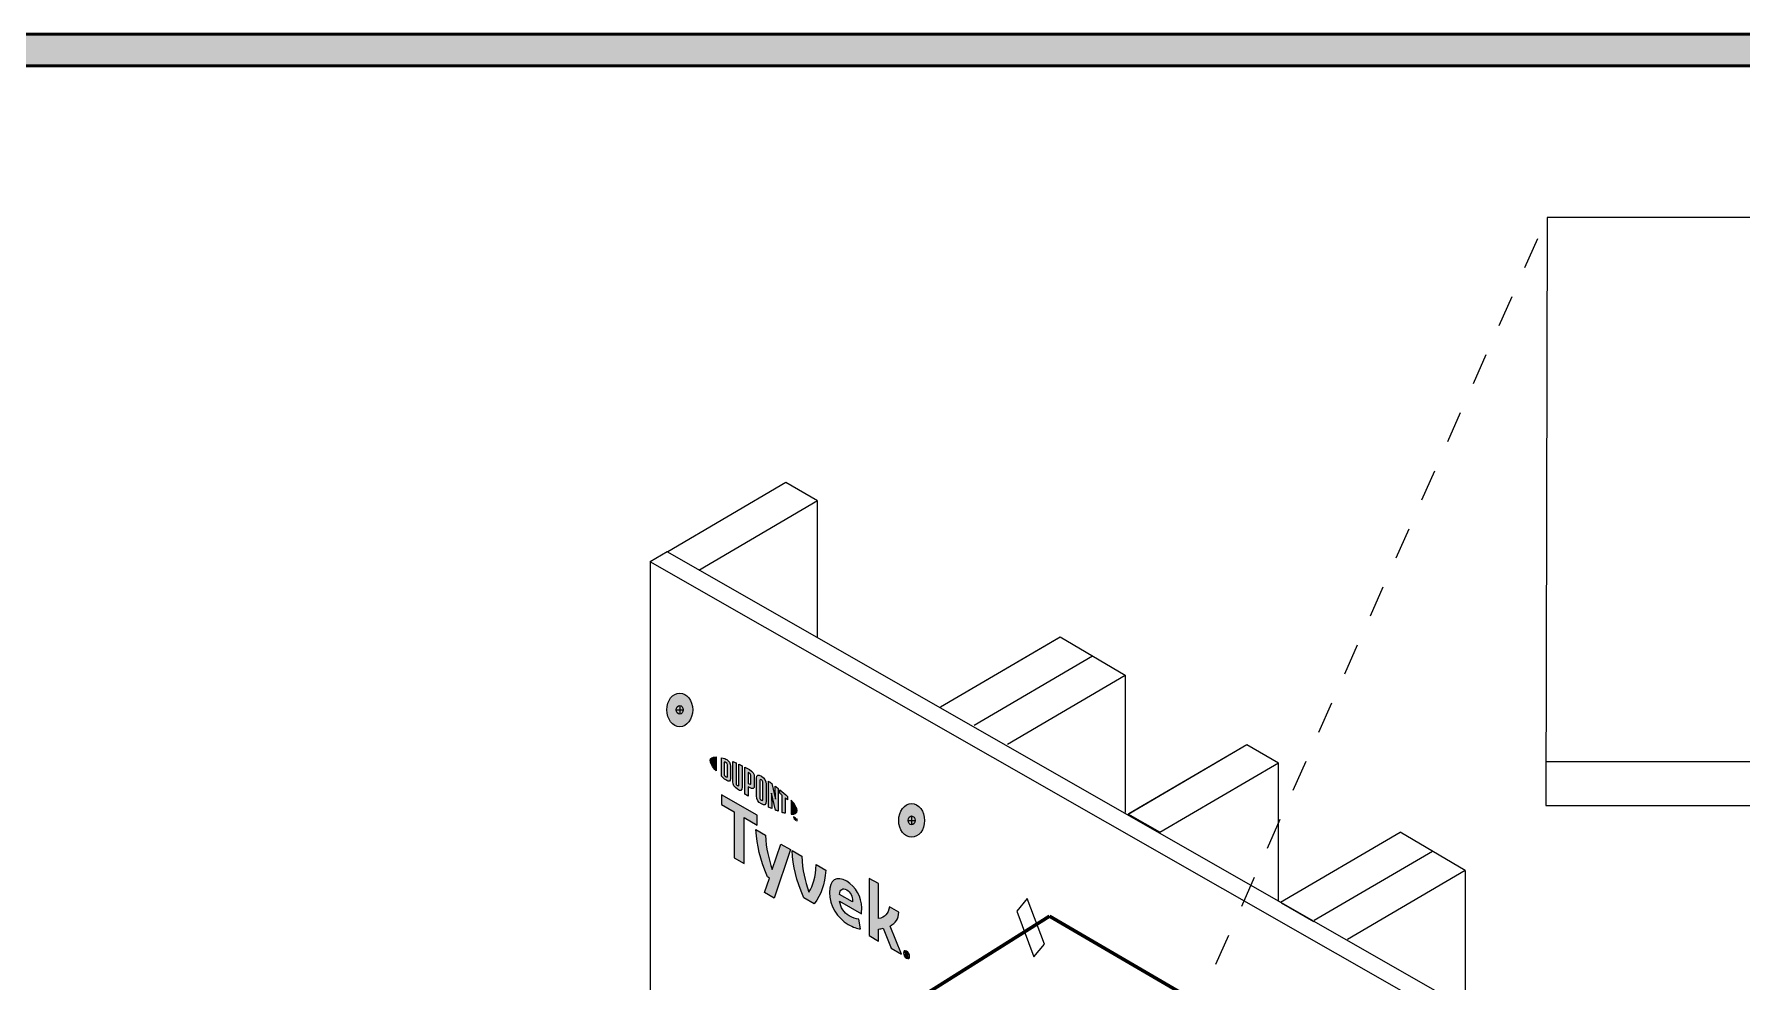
# Model space of a CAD drawing. Extents: x -1328 to 5679, y -4611 to 1603.
# Drawn here: x 804.6 to 1288.6, y -1285.3 to -1016.7 of the extents above; entities that cross this region are included whole.
import ezdxf

# ---------------------------------------------------------------- set-up
doc = ezdxf.new("R2010")
doc.units = 0
doc.header["$MEASUREMENT"] = 0
doc.linetypes.add('AI-Linetype-20', pattern=[18.002632, 9.001316, -9.001316])
doc.linetypes.add('AI-Linetype-37', pattern=[27.003948, 18.002632, -9.001316])
for name, color, linetype, lineweight in [('G-ANNO-TTLB', 7, 'Continuous', 0), ('TYVEK', 7, 'Continuous', 0), ('X-REF - TRACED', 7, 'Continuous', 0)]:
    doc.layers.add(name, color=color, linetype=linetype, lineweight=lineweight)

# ---------------------------------------------------------------- blocks, each defined once
blk = doc.blocks.new('Block_86')
at = {"layer": 'TYVEK', "true_color": 0x003b71, "transparency": 33554687}
h = blk.add_hatch(color=156, dxfattribs=at)
h.dxf.hatch_style = 2
edge = h.paths.add_edge_path()
edge.add_ellipse((987.59, -1208.19), major_axis=(0, 4.78), ratio=0.766948, start_angle=0, end_angle=360)
h = blk.add_hatch(color=156, dxfattribs=at)
h.dxf.hatch_style = 2
edge = h.paths.add_edge_path()
edge.add_ellipse((1053.31, -1239.52), major_axis=(0, 4.78), ratio=0.766948, start_angle=0, end_angle=360)
h = blk.add_hatch(color=156, dxfattribs=at)
h.dxf.hatch_style = 2
edge = h.paths.add_edge_path()
edge.add_ellipse((1155.1, -1293.94), major_axis=(0, 4.78), ratio=0.766948, start_angle=0, end_angle=360)
h = blk.add_hatch(color=156, dxfattribs=at)
h.dxf.hatch_style = 2
edge = h.paths.add_edge_path()
edge.add_ellipse((987.59, -1299.24), major_axis=(0, 4.78), ratio=0.766948, start_angle=0, end_angle=360)
h = blk.add_hatch(color=156, dxfattribs=at)
h.dxf.hatch_style = 2
edge = h.paths.add_edge_path()
edge.add_ellipse((1233.98, -1335.27), major_axis=(0, 4.78), ratio=0.766948, start_angle=0, end_angle=360)
h = blk.add_hatch(color=156, dxfattribs=at)
h.dxf.hatch_style = 2
edge = h.paths.add_edge_path()
edge.add_ellipse((987.59, -1390.32), major_axis=(0, 4.78), ratio=0.766948, start_angle=0, end_angle=360)
h = blk.add_hatch(color=156, dxfattribs=at)
h.dxf.hatch_style = 2
edge = h.paths.add_edge_path()
edge.add_ellipse((1233.98, -1426.32), major_axis=(0, 4.78), ratio=0.766948, start_angle=0, end_angle=360)
h = blk.add_hatch(color=156, dxfattribs=at)
h.dxf.hatch_style = 2
edge = h.paths.add_edge_path()
edge.add_ellipse((987.59, -1481.37), major_axis=(0, 4.78), ratio=0.766948, start_angle=0, end_angle=360)
h = blk.add_hatch(color=156, dxfattribs=at)
h.dxf.hatch_style = 2
edge = h.paths.add_edge_path()
edge.add_ellipse((1233.98, -1517.4), major_axis=(0, 4.78), ratio=0.766948, start_angle=0, end_angle=360)
h = blk.add_hatch(color=156, dxfattribs=at)
h.dxf.hatch_style = 2
edge = h.paths.add_edge_path()
edge.add_ellipse((987.59, -1572.48), major_axis=(0, 4.78), ratio=0.766948, start_angle=0, end_angle=360)
h = blk.add_hatch(color=156, dxfattribs=at)
h.dxf.hatch_style = 2
edge = h.paths.add_edge_path()
edge.add_ellipse((1053.31, -1606.3), major_axis=(0, 4.78), ratio=0.766948, start_angle=0, end_angle=360)
h = blk.add_hatch(color=156, dxfattribs=at)
h.dxf.hatch_style = 2
edge = h.paths.add_edge_path()
edge.add_ellipse((1233.98, -1608.45), major_axis=(0, 4.78), ratio=0.766948, start_angle=0, end_angle=360)
h = blk.add_hatch(color=156, dxfattribs=at)
h.dxf.hatch_style = 2
edge = h.paths.add_edge_path()
edge.add_ellipse((1155.1, -1658.11), major_axis=(0, 4.78), ratio=0.766948, start_angle=0, end_angle=360)
h = blk.add_hatch(color=156, dxfattribs=at)
h.dxf.hatch_style = 2
edge = h.paths.add_edge_path()
edge.add_ellipse((1233.98, -1699.55), major_axis=(0, 4.78), ratio=0.766948, start_angle=0, end_angle=360)
at = {"layer": 'TYVEK', "color": 18, "lineweight": 25, "true_color": 0x080808}
for p, q in [((986.62, -1208.16), (988.57, -1208.16)), ((987.59, -1206.93), (987.59, -1209.4)), ((1053.31, -1238.25), (1053.31, -1240.72)), ((1052.33, -1239.49), (1054.28, -1239.49)), ((1154.13, -1293.91), (1156.07, -1293.91)), ((1155.1, -1292.67), (1155.1, -1295.14)), ((987.59, -1297.98), (987.59, -1300.45)), ((1233.98, -1334.01), (1233.98, -1336.47)), ((986.62, -1390.29), (988.57, -1390.29)), ((987.59, -1389.06), (987.59, -1391.52)), ((1233.98, -1425.06), (1233.98, -1427.52)), ((987.59, -1480.11), (987.59, -1482.57)), ((986.62, -1481.34), (988.57, -1481.34)), ((1233, -1517.37), (1234.95, -1517.37)), ((1233.98, -1516.13), (1233.98, -1518.6)), ((986.62, -1572.45), (988.57, -1572.45)), ((987.59, -1571.21), (987.59, -1573.68)), ((1052.33, -1606.27), (1054.28, -1606.27)), ((1053.31, -1605.04), (1053.31, -1607.5)), ((1233, -1608.42), (1234.95, -1608.42)), ((1233.98, -1607.18), (1233.98, -1609.65)), ((1154.13, -1658.08), (1156.07, -1658.08)), ((1155.1, -1656.85), (1155.1, -1659.31)), ((1233.98, -1698.29), (1233.98, -1700.76)), ((1233, -1699.53), (1234.95, -1699.53))]:
    blk.add_line(p, q, dxfattribs=at)
at = {"layer": 'TYVEK', "color": 18, "lineweight": 25, "true_color": 0x000000}
blk.add_line((1233, -1335.24), (1234.95, -1335.24), dxfattribs=at)
at = {"layer": 'TYVEK', "color": 33, "lineweight": 25, "true_color": 0xcc9966}
for points in [[(1233.46, -1330.9)], [(987.08, -1385.9)], [(983.41, -1390.68)], [(983.41, -1481.7)], [(987.08, -1486.48)]]:
    blk.add_lwpolyline(points, dxfattribs=at)
at = {"layer": 'TYVEK', "color": 18, "lineweight": 25, "true_color": 0x000000}
for centre, major_axis, ratio in [((987.59, -1208.19), (0, 4.78), 0.766948), ((1053.31, -1239.52), (0, 4.78), 0.766948), ((1155.1, -1293.94), (0, 4.78), 0.766948), ((987.59, -1299.24), (0, 4.78), 0.766948), ((1233.98, -1335.27), (0, 4.78), 0.766948), ((1233.98, -1335.24), (0, 1.23), 0.788846), ((987.59, -1390.32), (0, 4.78), 0.766948), ((1233.98, -1426.32), (0, 4.78), 0.766948), ((987.59, -1481.37), (0, 4.78), 0.766948), ((1233.98, -1517.4), (0, 4.78), 0.766948), ((987.59, -1572.48), (0, 4.78), 0.766948), ((1053.31, -1606.3), (0, 4.78), 0.766948), ((1233.98, -1608.45), (0, 4.78), 0.766948), ((1155.1, -1658.11), (0, 4.78), 0.766948), ((1233.98, -1699.55), (0, 4.78), 0.766948)]:
    blk.add_ellipse(centre, major_axis=major_axis, ratio=ratio, dxfattribs=at)
at = {"layer": 'TYVEK', "color": 18, "lineweight": 25, "true_color": 0x080808}
for centre in [(987.59, -1208.16), (1053.31, -1239.49), (1155.1, -1293.91), (987.59, -1299.21), (987.59, -1390.29), (1233.98, -1426.29), (987.59, -1481.34), (1233.98, -1517.37), (987.59, -1572.45), (1053.31, -1606.27), (1233.98, -1608.42), (1155.1, -1658.08), (1233.98, -1699.53)]:
    blk.add_ellipse(centre, major_axis=(0, 1.23), ratio=0.788846, dxfattribs=at)
blk = doc.blocks.new('Block_464')
at = {"layer": 'X-REF - TRACED', "true_color": 0x848484, "transparency": 33554687}
h = blk.add_hatch(color=252, dxfattribs=at)
h.dxf.hatch_style = 2
edge = h.paths.add_edge_path()
edge.add_spline(control_points=[(996.24, -1222.54), (996.24, -1223.26), (996.85, -1224.29), (997.92, -1225.49), (997.92, -1225.49), (997.92, -1221.54), (997.92, -1221.54), (996.85, -1221.5), (996.24, -1221.82), (996.24, -1222.54)], knot_values=[0, 0, 0, 0, 1, 1, 1, 2, 2, 2, 3, 3, 3, 3], degree=3, periodic=0)
h = blk.add_hatch(color=252, dxfattribs=at)
h.dxf.hatch_style = 2
edge = h.paths.add_edge_path()
edge.add_spline(control_points=[(1001.12, -1226.97), (1001.12, -1227.27), (1000.96, -1227.28), (1000.77, -1227.17), (1000.63, -1227.09), (1000.4, -1226.89), (1000.21, -1226.73), (1000.21, -1226.73), (1000.21, -1222.96), (1000.21, -1222.96), (1000.4, -1223.01), (1000.63, -1223.08), (1000.77, -1223.16), (1000.96, -1223.27), (1001.12, -1223.47), (1001.12, -1223.77), (1001.12, -1223.77), (1001.12, -1226.97), (1001.12, -1226.97)], knot_values=[0, 0, 0, 0, 1, 1, 1, 2, 2, 2, 3, 3, 3, 4, 4, 4, 5, 5, 5, 6, 6, 6, 6], degree=3, periodic=0)
edge = h.paths.add_edge_path()
edge.add_spline(control_points=[(1000.9, -1222.25), (1000.6, -1222.08), (1000.17, -1221.93), (999.39, -1221.76), (999.39, -1221.76), (999.39, -1226.98), (999.39, -1226.98), (1000.08, -1227.61), (1000.6, -1228.06), (1000.9, -1228.23), (1001.59, -1228.62), (1001.97, -1228.37), (1001.97, -1227.59), (1001.97, -1227.59), (1001.97, -1224.12), (1001.97, -1224.12), (1001.97, -1223.35), (1001.59, -1222.65), (1000.9, -1222.25)], knot_values=[0, 0, 0, 0, 1, 1, 1, 2, 2, 2, 3, 3, 3, 4, 4, 4, 5, 5, 5, 6, 6, 6, 6], degree=3, periodic=0)
h = blk.add_hatch(color=252, dxfattribs=at)
h.dxf.hatch_style = 2
edge = h.paths.add_edge_path()
edge.add_spline(control_points=[(1004.37, -1229.45), (1004.37, -1229.76), (1004.27, -1229.89), (1003.95, -1229.66), (1003.62, -1229.43), (1003.54, -1229.22), (1003.54, -1228.86), (1003.54, -1228.86), (1003.54, -1223.18), (1003.54, -1223.18), (1003.32, -1223.08), (1002.84, -1222.88), (1002.64, -1222.79), (1002.64, -1222.79), (1002.64, -1228.54), (1002.64, -1228.54), (1002.64, -1229.46), (1003.03, -1230.04), (1003.95, -1230.7), (1004.79, -1231.29), (1005.3, -1231.1), (1005.3, -1230.08), (1005.3, -1230.08), (1005.3, -1224.01), (1005.3, -1224.01), (1005.13, -1223.92), (1004.55, -1223.64), (1004.37, -1223.56), (1004.37, -1223.56), (1004.37, -1229.45), (1004.37, -1229.45)], knot_values=[0, 0, 0, 0, 1, 1, 1, 2, 2, 2, 3, 3, 3, 4, 4, 4, 5, 5, 5, 6, 6, 6, 7, 7, 7, 8, 8, 8, 9, 9, 9, 10, 10, 10, 10], degree=3, periodic=0)
h = blk.add_hatch(color=252, dxfattribs=at)
h.dxf.hatch_style = 2
edge = h.paths.add_edge_path()
edge.add_spline(control_points=[(1007.78, -1228.93), (1007.78, -1229.26), (1007.68, -1229.37), (1007.3, -1229.15), (1007.3, -1229.15), (1006.97, -1228.96), (1006.97, -1228.96), (1006.97, -1228.96), (1006.97, -1225.94), (1006.97, -1225.94), (1007.12, -1226.01), (1007.2, -1226.06), (1007.29, -1226.11), (1007.7, -1226.35), (1007.78, -1226.58), (1007.78, -1226.91), (1007.78, -1226.91), (1007.78, -1228.93), (1007.78, -1228.93)], knot_values=[0, 0, 0, 0, 1, 1, 1, 2, 2, 2, 3, 3, 3, 4, 4, 4, 5, 5, 5, 6, 6, 6, 6], degree=3, periodic=0)
edge = h.paths.add_edge_path()
edge.add_spline(control_points=[(1007.34, -1225.07), (1007.18, -1224.98), (1006.58, -1224.66), (1006.04, -1224.38), (1006.04, -1224.38), (1006.04, -1232.03), (1006.04, -1232.03), (1006.22, -1232.15), (1006.71, -1232.46), (1006.97, -1232.62), (1006.97, -1232.62), (1006.97, -1230.02), (1006.97, -1230.02), (1006.97, -1230.02), (1007.34, -1230.23), (1007.34, -1230.23), (1008.32, -1230.8), (1008.73, -1230.53), (1008.73, -1229.56), (1008.73, -1229.56), (1008.73, -1227.3), (1008.73, -1227.3), (1008.73, -1226.35), (1008.27, -1225.61), (1007.34, -1225.07)], knot_values=[0, 0, 0, 0, 1, 1, 1, 2, 2, 2, 3, 3, 3, 4, 4, 4, 5, 5, 5, 6, 6, 6, 7, 7, 7, 8, 8, 8, 8], degree=3, periodic=0)
h = blk.add_hatch(color=252, dxfattribs=at)
h.dxf.hatch_style = 2
edge = h.paths.add_edge_path()
edge.add_spline(control_points=[(1011.14, -1233.54), (1011.14, -1233.84), (1011.05, -1233.94), (1010.72, -1233.76), (1010.37, -1233.58), (1010.28, -1233.36), (1010.28, -1233.04), (1010.28, -1233.04), (1010.28, -1228.27), (1010.28, -1228.27), (1010.28, -1227.96), (1010.37, -1227.84), (1010.72, -1228.05), (1011.05, -1228.25), (1011.14, -1228.46), (1011.14, -1228.76), (1011.14, -1228.76), (1011.14, -1233.54), (1011.14, -1233.54)], knot_values=[0, 0, 0, 0, 1, 1, 1, 2, 2, 2, 3, 3, 3, 4, 4, 4, 5, 5, 5, 6, 6, 6, 6], degree=3, periodic=0)
edge = h.paths.add_edge_path()
edge.add_spline(control_points=[(1010.72, -1226.98), (1009.85, -1226.43), (1009.33, -1226.57), (1009.33, -1227.58), (1009.33, -1227.58), (1009.33, -1232.58), (1009.33, -1232.58), (1009.33, -1233.65), (1009.8, -1234.35), (1010.72, -1234.84), (1011.61, -1235.31), (1012.08, -1235.19), (1012.08, -1234.06), (1012.08, -1234.06), (1012.08, -1229.28), (1012.08, -1229.28), (1012.08, -1228.2), (1011.66, -1227.57), (1010.72, -1226.98)], knot_values=[0, 0, 0, 0, 1, 1, 1, 2, 2, 2, 3, 3, 3, 4, 4, 4, 5, 5, 5, 6, 6, 6, 6], degree=3, periodic=0)
h = blk.add_hatch(color=252, dxfattribs=at)
h.dxf.hatch_style = 2
edge = h.paths.add_edge_path()
edge.add_spline(control_points=[(1014.69, -1233.53), (1014.69, -1233.53), (1013.65, -1229.04), (1013.65, -1229.04), (1013.36, -1228.83), (1013.02, -1228.59), (1012.76, -1228.41), (1012.76, -1228.41), (1012.76, -1235.76), (1012.76, -1235.76), (1012.94, -1235.84), (1013.42, -1236.06), (1013.66, -1236.16), (1013.66, -1236.16), (1013.59, -1231.79), (1013.59, -1231.79), (1013.59, -1231.79), (1014.69, -1236.59), (1014.69, -1236.59), (1014.92, -1236.68), (1015.26, -1236.81), (1015.49, -1236.89), (1015.49, -1236.89), (1015.49, -1230.43), (1015.49, -1230.43), (1015.25, -1230.25), (1014.83, -1229.92), (1014.62, -1229.76), (1014.62, -1229.76), (1014.69, -1233.53), (1014.69, -1233.53)], knot_values=[0, 0, 0, 0, 1, 1, 1, 2, 2, 2, 3, 3, 3, 4, 4, 4, 5, 5, 5, 6, 6, 6, 7, 7, 7, 8, 8, 8, 9, 9, 9, 10, 10, 10, 10], degree=3, periodic=0)
h = blk.add_hatch(color=252, dxfattribs=at)
h.dxf.hatch_style = 2
edge = h.paths.add_edge_path()
edge.add_spline(control_points=[(1015.95, -1231.83), (1016.18, -1232.01), (1016.41, -1232.2), (1016.63, -1232.38), (1016.63, -1232.38), (1016.63, -1237.27), (1016.63, -1237.27), (1016.84, -1237.33), (1017.22, -1237.43), (1017.47, -1237.5), (1017.47, -1237.5), (1017.47, -1233.1), (1017.47, -1233.1), (1017.72, -1233.31), (1017.95, -1233.52), (1018.16, -1233.71), (1018.16, -1233.71), (1018.16, -1232.76), (1018.16, -1232.76), (1017.5, -1232.12), (1016.78, -1231.49), (1015.95, -1230.81), (1015.95, -1230.81), (1015.95, -1231.83), (1015.95, -1231.83)], knot_values=[0, 0, 0, 0, 1, 1, 1, 2, 2, 2, 3, 3, 3, 4, 4, 4, 5, 5, 5, 6, 6, 6, 7, 7, 7, 8, 8, 8, 8], degree=3, periodic=0)
h = blk.add_hatch(color=252, dxfattribs=at)
h.dxf.hatch_style = 2
edge = h.paths.add_edge_path()
edge.add_spline(control_points=[(1020.85, -1236.74), (1020.85, -1237.47), (1020.23, -1237.79), (1019.17, -1237.75), (1019.17, -1237.75), (1019.17, -1233.81), (1019.17, -1233.81), (1020.23, -1235), (1020.85, -1236.03), (1020.85, -1236.74)], knot_values=[0, 0, 0, 0, 1, 1, 1, 2, 2, 2, 3, 3, 3, 3], degree=3, periodic=0)
h = blk.add_hatch(color=252, dxfattribs=at)
h.dxf.hatch_style = 2
edge = h.paths.add_edge_path()
edge.add_spline(control_points=[(1020.35, -1238.83), (1020.35, -1238.83), (1020.45, -1238.89), (1020.45, -1238.89), (1020.45, -1238.89), (1020.6, -1239.24), (1020.6, -1239.24), (1020.6, -1239.24), (1020.75, -1239.06), (1020.75, -1239.06), (1020.75, -1239.06), (1020.85, -1239.12), (1020.85, -1239.12), (1020.85, -1239.12), (1020.85, -1239.69), (1020.85, -1239.69), (1020.85, -1239.69), (1020.75, -1239.63), (1020.75, -1239.63), (1020.75, -1239.63), (1020.75, -1239.23), (1020.75, -1239.23), (1020.75, -1239.23), (1020.6, -1239.41), (1020.6, -1239.41), (1020.6, -1239.41), (1020.59, -1239.41), (1020.59, -1239.41), (1020.59, -1239.41), (1020.44, -1239.05), (1020.44, -1239.05), (1020.44, -1239.05), (1020.44, -1239.45), (1020.44, -1239.45), (1020.44, -1239.45), (1020.35, -1239.4), (1020.35, -1239.4), (1020.35, -1239.4), (1020.35, -1238.83), (1020.35, -1238.83)], knot_values=[0, 0, 0, 0, 1, 1, 1, 2, 2, 2, 3, 3, 3, 4, 4, 4, 5, 5, 5, 6, 6, 6, 7, 7, 7, 8, 8, 8, 9, 9, 9, 10, 10, 10, 11, 11, 11, 12, 12, 12, 13, 13, 13, 13], degree=3, periodic=0)
edge = h.paths.add_edge_path()
edge.add_spline(control_points=[(1019.99, -1238.72), (1019.99, -1238.72), (1019.84, -1238.64), (1019.84, -1238.64), (1019.84, -1238.64), (1019.84, -1238.54), (1019.84, -1238.54), (1019.84, -1238.54), (1020.24, -1238.77), (1020.24, -1238.77), (1020.24, -1238.77), (1020.24, -1238.87), (1020.24, -1238.87), (1020.24, -1238.87), (1020.09, -1238.78), (1020.09, -1238.78), (1020.09, -1238.78), (1020.09, -1239.25), (1020.09, -1239.25), (1020.09, -1239.25), (1019.99, -1239.19), (1019.99, -1239.19), (1019.99, -1239.19), (1019.99, -1238.72), (1019.99, -1238.72)], knot_values=[0, 0, 0, 0, 1, 1, 1, 2, 2, 2, 3, 3, 3, 4, 4, 4, 5, 5, 5, 6, 6, 6, 7, 7, 7, 8, 8, 8, 8], degree=3, periodic=0)
at = {"layer": 'X-REF - TRACED'}
for points, knots in [([(996.24, -1222.54), (996.24, -1223.26), (996.85, -1224.29), (997.92, -1225.49), (997.92, -1225.49), (997.92, -1221.54), (997.92, -1221.54), (996.85, -1221.5), (996.24, -1221.82), (996.24, -1222.54)], [0, 0, 0, 0, 1, 1, 1, 2, 2, 2, 3, 3, 3, 3]), ([(1000.9, -1222.25), (1000.6, -1222.08), (1000.17, -1221.93), (999.39, -1221.76), (999.39, -1221.76), (999.39, -1226.98), (999.39, -1226.98), (1000.08, -1227.61), (1000.6, -1228.06), (1000.9, -1228.23), (1001.59, -1228.62), (1001.97, -1228.37), (1001.97, -1227.59), (1001.97, -1227.59), (1001.97, -1224.12), (1001.97, -1224.12), (1001.97, -1223.35), (1001.59, -1222.65), (1000.9, -1222.25)], [0, 0, 0, 0, 1, 1, 1, 2, 2, 2, 3, 3, 3, 4, 4, 4, 5, 5, 5, 6, 6, 6, 6]), ([(1001.12, -1226.97), (1001.12, -1227.27), (1000.96, -1227.28), (1000.77, -1227.17), (1000.63, -1227.09), (1000.4, -1226.89), (1000.21, -1226.73), (1000.21, -1226.73), (1000.21, -1222.96), (1000.21, -1222.96), (1000.4, -1223.01), (1000.63, -1223.08), (1000.77, -1223.16), (1000.96, -1223.27), (1001.12, -1223.47), (1001.12, -1223.77), (1001.12, -1223.77), (1001.12, -1226.97), (1001.12, -1226.97)], [0, 0, 0, 0, 1, 1, 1, 2, 2, 2, 3, 3, 3, 4, 4, 4, 5, 5, 5, 6, 6, 6, 6]), ([(1004.37, -1229.45), (1004.37, -1229.76), (1004.27, -1229.89), (1003.95, -1229.66), (1003.62, -1229.43), (1003.54, -1229.22), (1003.54, -1228.86), (1003.54, -1228.86), (1003.54, -1223.18), (1003.54, -1223.18), (1003.32, -1223.08), (1002.84, -1222.88), (1002.64, -1222.79), (1002.64, -1222.79), (1002.64, -1228.54), (1002.64, -1228.54), (1002.64, -1229.46), (1003.03, -1230.04), (1003.95, -1230.7), (1004.79, -1231.29), (1005.3, -1231.1), (1005.3, -1230.08), (1005.3, -1230.08), (1005.3, -1224.01), (1005.3, -1224.01), (1005.13, -1223.92), (1004.55, -1223.64), (1004.37, -1223.56), (1004.37, -1223.56), (1004.37, -1229.45), (1004.37, -1229.45)], [0, 0, 0, 0, 1, 1, 1, 2, 2, 2, 3, 3, 3, 4, 4, 4, 5, 5, 5, 6, 6, 6, 7, 7, 7, 8, 8, 8, 9, 9, 9, 10, 10, 10, 10]), ([(1007.34, -1225.07), (1007.18, -1224.98), (1006.58, -1224.66), (1006.04, -1224.38), (1006.04, -1224.38), (1006.04, -1232.03), (1006.04, -1232.03), (1006.22, -1232.15), (1006.71, -1232.46), (1006.97, -1232.62), (1006.97, -1232.62), (1006.97, -1230.02), (1006.97, -1230.02), (1006.97, -1230.02), (1007.34, -1230.23), (1007.34, -1230.23), (1008.32, -1230.8), (1008.73, -1230.53), (1008.73, -1229.56), (1008.73, -1229.56), (1008.73, -1227.3), (1008.73, -1227.3), (1008.73, -1226.35), (1008.27, -1225.61), (1007.34, -1225.07)], [0, 0, 0, 0, 1, 1, 1, 2, 2, 2, 3, 3, 3, 4, 4, 4, 5, 5, 5, 6, 6, 6, 7, 7, 7, 8, 8, 8, 8]), ([(1007.78, -1228.93), (1007.78, -1229.26), (1007.68, -1229.37), (1007.3, -1229.15), (1007.3, -1229.15), (1006.97, -1228.96), (1006.97, -1228.96), (1006.97, -1228.96), (1006.97, -1225.94), (1006.97, -1225.94), (1007.12, -1226.01), (1007.2, -1226.06), (1007.29, -1226.11), (1007.7, -1226.35), (1007.78, -1226.58), (1007.78, -1226.91), (1007.78, -1226.91), (1007.78, -1228.93), (1007.78, -1228.93)], [0, 0, 0, 0, 1, 1, 1, 2, 2, 2, 3, 3, 3, 4, 4, 4, 5, 5, 5, 6, 6, 6, 6]), ([(1010.72, -1226.98), (1009.85, -1226.43), (1009.33, -1226.57), (1009.33, -1227.58), (1009.33, -1227.58), (1009.33, -1232.58), (1009.33, -1232.58), (1009.33, -1233.65), (1009.8, -1234.35), (1010.72, -1234.84), (1011.61, -1235.31), (1012.08, -1235.19), (1012.08, -1234.06), (1012.08, -1234.06), (1012.08, -1229.28), (1012.08, -1229.28), (1012.08, -1228.2), (1011.66, -1227.57), (1010.72, -1226.98)], [0, 0, 0, 0, 1, 1, 1, 2, 2, 2, 3, 3, 3, 4, 4, 4, 5, 5, 5, 6, 6, 6, 6]), ([(1011.14, -1233.54), (1011.14, -1233.84), (1011.05, -1233.94), (1010.72, -1233.76), (1010.37, -1233.58), (1010.28, -1233.36), (1010.28, -1233.04), (1010.28, -1233.04), (1010.28, -1228.27), (1010.28, -1228.27), (1010.28, -1227.96), (1010.37, -1227.84), (1010.72, -1228.05), (1011.05, -1228.25), (1011.14, -1228.46), (1011.14, -1228.76), (1011.14, -1228.76), (1011.14, -1233.54), (1011.14, -1233.54)], [0, 0, 0, 0, 1, 1, 1, 2, 2, 2, 3, 3, 3, 4, 4, 4, 5, 5, 5, 6, 6, 6, 6]), ([(1014.69, -1233.53), (1014.69, -1233.53), (1013.65, -1229.04), (1013.65, -1229.04), (1013.36, -1228.83), (1013.02, -1228.59), (1012.76, -1228.41), (1012.76, -1228.41), (1012.76, -1235.76), (1012.76, -1235.76), (1012.94, -1235.84), (1013.42, -1236.06), (1013.66, -1236.16), (1013.66, -1236.16), (1013.59, -1231.79), (1013.59, -1231.79), (1013.59, -1231.79), (1014.69, -1236.59), (1014.69, -1236.59), (1014.92, -1236.68), (1015.26, -1236.81), (1015.49, -1236.89), (1015.49, -1236.89), (1015.49, -1230.43), (1015.49, -1230.43), (1015.25, -1230.25), (1014.83, -1229.92), (1014.62, -1229.76), (1014.62, -1229.76), (1014.69, -1233.53), (1014.69, -1233.53)], [0, 0, 0, 0, 1, 1, 1, 2, 2, 2, 3, 3, 3, 4, 4, 4, 5, 5, 5, 6, 6, 6, 7, 7, 7, 8, 8, 8, 9, 9, 9, 10, 10, 10, 10]), ([(1015.95, -1231.83), (1016.18, -1232.01), (1016.41, -1232.2), (1016.63, -1232.38), (1016.63, -1232.38), (1016.63, -1237.27), (1016.63, -1237.27), (1016.84, -1237.33), (1017.22, -1237.43), (1017.47, -1237.5), (1017.47, -1237.5), (1017.47, -1233.1), (1017.47, -1233.1), (1017.72, -1233.31), (1017.95, -1233.52), (1018.16, -1233.71), (1018.16, -1233.71), (1018.16, -1232.76), (1018.16, -1232.76), (1017.5, -1232.12), (1016.78, -1231.49), (1015.95, -1230.81), (1015.95, -1230.81), (1015.95, -1231.83), (1015.95, -1231.83)], [0, 0, 0, 0, 1, 1, 1, 2, 2, 2, 3, 3, 3, 4, 4, 4, 5, 5, 5, 6, 6, 6, 7, 7, 7, 8, 8, 8, 8]), ([(1020.85, -1236.74), (1020.85, -1237.47), (1020.23, -1237.79), (1019.17, -1237.75), (1019.17, -1237.75), (1019.17, -1233.81), (1019.17, -1233.81), (1020.23, -1235), (1020.85, -1236.03), (1020.85, -1236.74)], [0, 0, 0, 0, 1, 1, 1, 2, 2, 2, 3, 3, 3, 3]), ([(1019.99, -1238.72), (1019.99, -1238.72), (1019.84, -1238.64), (1019.84, -1238.64), (1019.84, -1238.64), (1019.84, -1238.54), (1019.84, -1238.54), (1019.84, -1238.54), (1020.24, -1238.77), (1020.24, -1238.77), (1020.24, -1238.77), (1020.24, -1238.87), (1020.24, -1238.87), (1020.24, -1238.87), (1020.09, -1238.78), (1020.09, -1238.78), (1020.09, -1238.78), (1020.09, -1239.25), (1020.09, -1239.25), (1020.09, -1239.25), (1019.99, -1239.19), (1019.99, -1239.19), (1019.99, -1239.19), (1019.99, -1238.72), (1019.99, -1238.72)], [0, 0, 0, 0, 1, 1, 1, 2, 2, 2, 3, 3, 3, 4, 4, 4, 5, 5, 5, 6, 6, 6, 7, 7, 7, 8, 8, 8, 8]), ([(1020.35, -1238.83), (1020.35, -1238.83), (1020.45, -1238.89), (1020.45, -1238.89), (1020.45, -1238.89), (1020.6, -1239.24), (1020.6, -1239.24), (1020.6, -1239.24), (1020.75, -1239.06), (1020.75, -1239.06), (1020.75, -1239.06), (1020.85, -1239.12), (1020.85, -1239.12), (1020.85, -1239.12), (1020.85, -1239.69), (1020.85, -1239.69), (1020.85, -1239.69), (1020.75, -1239.63), (1020.75, -1239.63), (1020.75, -1239.63), (1020.75, -1239.23), (1020.75, -1239.23), (1020.75, -1239.23), (1020.6, -1239.41), (1020.6, -1239.41), (1020.6, -1239.41), (1020.59, -1239.41), (1020.59, -1239.41), (1020.59, -1239.41), (1020.44, -1239.05), (1020.44, -1239.05), (1020.44, -1239.05), (1020.44, -1239.45), (1020.44, -1239.45), (1020.44, -1239.45), (1020.35, -1239.4), (1020.35, -1239.4), (1020.35, -1239.4), (1020.35, -1238.83), (1020.35, -1238.83)], [0, 0, 0, 0, 1, 1, 1, 2, 2, 2, 3, 3, 3, 4, 4, 4, 5, 5, 5, 6, 6, 6, 7, 7, 7, 8, 8, 8, 9, 9, 9, 10, 10, 10, 11, 11, 11, 12, 12, 12, 13, 13, 13, 13])]:
    blk.add_open_spline(points, degree=3, knots=knots, dxfattribs=at)
blk = doc.blocks.new('Block_468')
at = {"layer": 'X-REF - TRACED', "true_color": 0x848484, "transparency": 33554687}
h = blk.add_hatch(color=252, dxfattribs=at)
h.dxf.hatch_style = 2
h.paths.add_polyline_path([(1009.5, -1238.07), (999.39, -1232.24), (999.39, -1234.98), (1003.04, -1237.09), (1003.04, -1250.09), (1005.85, -1251.7), (1005.85, -1238.71), (1009.5, -1240.82)])
h = blk.add_hatch(color=252, dxfattribs=at)
h.dxf.hatch_style = 2
edge = h.paths.add_edge_path()
edge.add_spline(control_points=[(1026.29, -1252.02), (1026.11, -1255.76), (1025.36, -1257.94), (1024.21, -1259.81), (1023.09, -1256.62), (1022.36, -1253.6), (1022.15, -1249.63), (1022.15, -1249.63), (1019.42, -1248.05), (1019.42, -1248.05), (1019.72, -1252.74), (1020.6, -1256.15), (1022.72, -1261.44), (1022.72, -1261.44), (1025.72, -1263.18), (1025.72, -1263.18), (1027.76, -1260.28), (1028.6, -1257.87), (1028.99, -1253.58), (1028.99, -1253.58), (1026.29, -1252.02), (1026.29, -1252.02)], knot_values=[0, 0, 0, 0, 1, 1, 1, 2, 2, 2, 3, 3, 3, 4, 4, 4, 5, 5, 5, 6, 6, 6, 7, 7, 7, 7], degree=3, periodic=0)
h = blk.add_hatch(color=252, dxfattribs=at)
h.dxf.hatch_style = 2
edge = h.paths.add_edge_path()
edge.add_spline(control_points=[(1032.86, -1260.46), (1032.86, -1260.46), (1036.58, -1262.61), (1036.58, -1262.61), (1036.58, -1262.61), (1036.58, -1262.34), (1036.58, -1262.34), (1036.58, -1261.09), (1035.99, -1259.82), (1034.91, -1259.2), (1033.78, -1258.54), (1033.03, -1259.04), (1032.86, -1260.46)], knot_values=[0, 0, 0, 0, 1, 1, 1, 2, 2, 2, 3, 3, 3, 4, 4, 4, 4], degree=3, periodic=0)
edge = h.paths.add_edge_path()
edge.add_spline(control_points=[(1038.8, -1270.23), (1037.94, -1270.19), (1036.66, -1269.76), (1035.37, -1269.02), (1032.21, -1267.19), (1030.05, -1263.66), (1030.05, -1259.92), (1030.05, -1256.35), (1032.03, -1255.06), (1034.91, -1256.73), (1037.48, -1258.21), (1039.17, -1261.28), (1039.17, -1264.29), (1039.17, -1264.96), (1039.13, -1265.53), (1039.09, -1265.95), (1039.09, -1265.95), (1032.89, -1262.37), (1032.89, -1262.37), (1033.15, -1264.32), (1034.07, -1265.66), (1035.64, -1266.57), (1036.6, -1267.12), (1037.52, -1267.41), (1038.37, -1267.49), (1038.37, -1267.49), (1038.8, -1270.23), (1038.8, -1270.23)], knot_values=[0, 0, 0, 0, 1, 1, 1, 2, 2, 2, 3, 3, 3, 4, 4, 4, 5, 5, 5, 6, 6, 6, 7, 7, 7, 8, 8, 8, 9, 9, 9, 9], degree=3, periodic=0)
h = blk.add_hatch(color=252, dxfattribs=at)
h.dxf.hatch_style = 2
edge = h.paths.add_edge_path()
edge.add_spline(control_points=[(1047.19, -1269.44), (1047.19, -1269.44), (1050.45, -1277.46), (1050.45, -1277.46), (1050.45, -1277.46), (1047.51, -1275.76), (1047.51, -1275.76), (1047.51, -1275.76), (1045.25, -1270.07), (1045.25, -1270.07), (1044.84, -1270.17), (1044.41, -1270.26), (1043.94, -1270.32), (1043.94, -1270.32), (1043.94, -1273.7), (1043.94, -1273.7), (1043.94, -1273.7), (1041.23, -1272.13), (1041.23, -1272.13), (1041.23, -1272.13), (1041.23, -1256.01), (1041.23, -1256.01), (1041.23, -1256.01), (1043.94, -1257.42), (1043.94, -1257.42), (1043.94, -1257.42), (1043.94, -1267.33), (1043.94, -1267.33), (1045.78, -1267.03), (1046.68, -1265.97), (1047, -1263.97), (1047, -1263.97), (1049.68, -1265.52), (1049.68, -1265.52), (1049.63, -1267.42), (1048.76, -1268.66), (1047.19, -1269.44)], knot_values=[0, 0, 0, 0, 1, 1, 1, 2, 2, 2, 3, 3, 3, 4, 4, 4, 5, 5, 5, 6, 6, 6, 7, 7, 7, 8, 8, 8, 9, 9, 9, 10, 10, 10, 11, 11, 11, 12, 12, 12, 12], degree=3, periodic=0)
at = {"layer": 'X-REF - TRACED'}
blk.add_lwpolyline([(1009.5, -1238.07), (999.39, -1232.24), (999.39, -1234.98), (1003.04, -1237.09), (1003.04, -1250.09), (1005.85, -1251.7), (1005.85, -1238.71), (1009.5, -1240.82)], close=True, dxfattribs=at)
for points, knots in [([(1026.29, -1252.02), (1026.11, -1255.76), (1025.36, -1257.94), (1024.21, -1259.81), (1023.09, -1256.62), (1022.36, -1253.6), (1022.15, -1249.63), (1022.15, -1249.63), (1019.42, -1248.05), (1019.42, -1248.05), (1019.72, -1252.74), (1020.6, -1256.15), (1022.72, -1261.44), (1022.72, -1261.44), (1025.72, -1263.18), (1025.72, -1263.18), (1027.76, -1260.28), (1028.6, -1257.87), (1028.99, -1253.58), (1028.99, -1253.58), (1026.29, -1252.02), (1026.29, -1252.02)], [0, 0, 0, 0, 1, 1, 1, 2, 2, 2, 3, 3, 3, 4, 4, 4, 5, 5, 5, 6, 6, 6, 7, 7, 7, 7]), ([(1038.8, -1270.23), (1037.94, -1270.19), (1036.66, -1269.76), (1035.37, -1269.02), (1032.21, -1267.19), (1030.05, -1263.66), (1030.05, -1259.92), (1030.05, -1256.35), (1032.03, -1255.06), (1034.91, -1256.73), (1037.48, -1258.21), (1039.17, -1261.28), (1039.17, -1264.29), (1039.17, -1264.96), (1039.13, -1265.53), (1039.09, -1265.95), (1039.09, -1265.95), (1032.89, -1262.37), (1032.89, -1262.37), (1033.15, -1264.32), (1034.07, -1265.66), (1035.64, -1266.57), (1036.6, -1267.12), (1037.52, -1267.41), (1038.37, -1267.49), (1038.37, -1267.49), (1038.8, -1270.23), (1038.8, -1270.23)], [0, 0, 0, 0, 1, 1, 1, 2, 2, 2, 3, 3, 3, 4, 4, 4, 5, 5, 5, 6, 6, 6, 7, 7, 7, 8, 8, 8, 9, 9, 9, 9]), ([(1047.19, -1269.44), (1047.19, -1269.44), (1050.45, -1277.46), (1050.45, -1277.46), (1050.45, -1277.46), (1047.51, -1275.76), (1047.51, -1275.76), (1047.51, -1275.76), (1045.25, -1270.07), (1045.25, -1270.07), (1044.84, -1270.17), (1044.41, -1270.26), (1043.94, -1270.32), (1043.94, -1270.32), (1043.94, -1273.7), (1043.94, -1273.7), (1043.94, -1273.7), (1041.23, -1272.13), (1041.23, -1272.13), (1041.23, -1272.13), (1041.23, -1256.01), (1041.23, -1256.01), (1041.23, -1256.01), (1043.94, -1257.42), (1043.94, -1257.42), (1043.94, -1257.42), (1043.94, -1267.33), (1043.94, -1267.33), (1045.78, -1267.03), (1046.68, -1265.97), (1047, -1263.97), (1047, -1263.97), (1049.68, -1265.52), (1049.68, -1265.52), (1049.63, -1267.42), (1048.76, -1268.66), (1047.19, -1269.44)], [0, 0, 0, 0, 1, 1, 1, 2, 2, 2, 3, 3, 3, 4, 4, 4, 5, 5, 5, 6, 6, 6, 7, 7, 7, 8, 8, 8, 9, 9, 9, 10, 10, 10, 11, 11, 11, 12, 12, 12, 12]), ([(1032.86, -1260.46), (1032.86, -1260.46), (1036.58, -1262.61), (1036.58, -1262.61), (1036.58, -1262.61), (1036.58, -1262.34), (1036.58, -1262.34), (1036.58, -1261.09), (1035.99, -1259.82), (1034.91, -1259.2), (1033.78, -1258.54), (1033.03, -1259.04), (1032.86, -1260.46)], [0, 0, 0, 0, 1, 1, 1, 2, 2, 2, 3, 3, 3, 4, 4, 4, 4])]:
    blk.add_open_spline(points, degree=3, knots=knots, dxfattribs=at)
blk = doc.blocks.new('Block_467')
at = {"layer": 'X-REF - TRACED', "true_color": 0x848484, "transparency": 33554687}
h = blk.add_hatch(color=252, dxfattribs=at)
h.dxf.hatch_style = 2
edge = h.paths.add_edge_path()
edge.add_spline(control_points=[(1016.23, -1246.21), (1016.23, -1246.21), (1013.8, -1253.46), (1013.8, -1253.46), (1012.77, -1250.43), (1012.1, -1247.5), (1011.89, -1243.71), (1011.89, -1243.71), (1009.17, -1242.13), (1009.17, -1242.13), (1009.46, -1246.82), (1010.34, -1250.23), (1012.46, -1255.52), (1012.46, -1255.52), (1013.01, -1255.84), (1013.01, -1255.84), (1013.01, -1255.84), (1011.62, -1259.98), (1011.62, -1259.98), (1011.62, -1259.98), (1014.32, -1261.54), (1014.32, -1261.54), (1014.32, -1261.54), (1018.94, -1247.77), (1018.94, -1247.77), (1018.94, -1247.77), (1016.23, -1246.21), (1016.23, -1246.21)], knot_values=[0, 0, 0, 0, 1, 1, 1, 2, 2, 2, 3, 3, 3, 4, 4, 4, 5, 5, 5, 6, 6, 6, 7, 7, 7, 8, 8, 8, 9, 9, 9, 9], degree=3, periodic=0)
at = {"layer": 'X-REF - TRACED'}
blk.add_open_spline([(1016.23, -1246.21), (1016.23, -1246.21), (1013.8, -1253.46), (1013.8, -1253.46), (1012.77, -1250.43), (1012.1, -1247.5), (1011.89, -1243.71), (1011.89, -1243.71), (1009.17, -1242.13), (1009.17, -1242.13), (1009.46, -1246.82), (1010.34, -1250.23), (1012.46, -1255.52), (1012.46, -1255.52), (1013.01, -1255.84), (1013.01, -1255.84), (1013.01, -1255.84), (1011.62, -1259.98), (1011.62, -1259.98), (1011.62, -1259.98), (1014.32, -1261.54), (1014.32, -1261.54), (1014.32, -1261.54), (1018.94, -1247.77), (1018.94, -1247.77), (1018.94, -1247.77), (1016.23, -1246.21), (1016.23, -1246.21)], degree=3, knots=[0, 0, 0, 0, 1, 1, 1, 2, 2, 2, 3, 3, 3, 4, 4, 4, 5, 5, 5, 6, 6, 6, 7, 7, 7, 8, 8, 8, 9, 9, 9, 9], dxfattribs=at)
blk.add_blockref('Block_468', (0, 0), dxfattribs=at)
blk = doc.blocks.new('Block_469')
at = {"layer": 'X-REF - TRACED', "true_color": 0x848484, "transparency": 33554687}
h = blk.add_hatch(color=252, dxfattribs=at)
h.dxf.hatch_style = 2
edge = h.paths.add_edge_path()
edge.add_spline(control_points=[(1051.75, -1277.15), (1051.75, -1277.15), (1051.75, -1277.44), (1051.75, -1277.44), (1051.75, -1277.44), (1051.86, -1277.51), (1051.86, -1277.51), (1051.97, -1277.57), (1052.03, -1277.57), (1052.03, -1277.46), (1052.03, -1277.34), (1051.97, -1277.27), (1051.86, -1277.21), (1051.86, -1277.21), (1051.75, -1277.15), (1051.75, -1277.15)], knot_values=[0, 0, 0, 0, 1, 1, 1, 2, 2, 2, 3, 3, 3, 4, 4, 4, 5, 5, 5, 5], degree=3, periodic=0)
edge = h.paths.add_edge_path()
edge.add_spline(control_points=[(1051.56, -1276.85), (1051.56, -1276.85), (1051.86, -1277.02), (1051.86, -1277.02), (1052.1, -1277.16), (1052.21, -1277.35), (1052.21, -1277.56), (1052.21, -1277.7), (1052.15, -1277.77), (1052.04, -1277.76), (1052.1, -1277.92), (1052.18, -1278.09), (1052.27, -1278.28), (1052.27, -1278.28), (1052.04, -1278.15), (1052.04, -1278.15), (1051.96, -1277.98), (1051.9, -1277.83), (1051.85, -1277.68), (1051.85, -1277.68), (1051.75, -1277.62), (1051.75, -1277.62), (1051.75, -1277.62), (1051.75, -1277.98), (1051.75, -1277.98), (1051.75, -1277.98), (1051.56, -1277.87), (1051.56, -1277.87), (1051.56, -1277.87), (1051.56, -1276.85), (1051.56, -1276.85)], knot_values=[0, 0, 0, 0, 1, 1, 1, 2, 2, 2, 3, 3, 3, 4, 4, 4, 5, 5, 5, 6, 6, 6, 7, 7, 7, 8, 8, 8, 9, 9, 9, 10, 10, 10, 10], degree=3, periodic=0)
edge = h.paths.add_edge_path()
edge.add_spline(control_points=[(1051.87, -1276.77), (1051.44, -1276.52), (1051.2, -1276.66), (1051.2, -1277.17), (1051.2, -1277.68), (1051.44, -1278.1), (1051.87, -1278.35), (1052.29, -1278.59), (1052.54, -1278.46), (1052.54, -1277.94), (1052.54, -1277.44), (1052.29, -1277.01), (1051.87, -1276.77)], knot_values=[0, 0, 0, 0, 1, 1, 1, 2, 2, 2, 3, 3, 3, 4, 4, 4, 4], degree=3, periodic=0)
edge = h.paths.add_edge_path()
edge.add_spline(control_points=[(1051.87, -1276.56), (1052.4, -1276.87), (1052.74, -1277.45), (1052.74, -1278.06), (1052.74, -1278.67), (1052.39, -1278.85), (1051.87, -1278.55), (1051.34, -1278.24), (1051, -1277.66), (1051, -1277.05), (1051, -1276.45), (1051.34, -1276.26), (1051.87, -1276.56)], knot_values=[0, 0, 0, 0, 1, 1, 1, 2, 2, 2, 3, 3, 3, 4, 4, 4, 4], degree=3, periodic=0)
at = {"layer": 'X-REF - TRACED'}
for points, knots in [([(1051.87, -1276.56), (1052.4, -1276.87), (1052.74, -1277.45), (1052.74, -1278.06), (1052.74, -1278.67), (1052.39, -1278.85), (1051.87, -1278.55), (1051.34, -1278.24), (1051, -1277.66), (1051, -1277.05), (1051, -1276.45), (1051.34, -1276.26), (1051.87, -1276.56)], [0, 0, 0, 0, 1, 1, 1, 2, 2, 2, 3, 3, 3, 4, 4, 4, 4]), ([(1051.87, -1276.77), (1051.44, -1276.52), (1051.2, -1276.66), (1051.2, -1277.17), (1051.2, -1277.68), (1051.44, -1278.1), (1051.87, -1278.35), (1052.29, -1278.59), (1052.54, -1278.46), (1052.54, -1277.94), (1052.54, -1277.44), (1052.29, -1277.01), (1051.87, -1276.77)], [0, 0, 0, 0, 1, 1, 1, 2, 2, 2, 3, 3, 3, 4, 4, 4, 4]), ([(1051.56, -1276.85), (1051.56, -1276.85), (1051.86, -1277.02), (1051.86, -1277.02), (1052.1, -1277.16), (1052.21, -1277.35), (1052.21, -1277.56), (1052.21, -1277.7), (1052.15, -1277.77), (1052.04, -1277.76), (1052.1, -1277.92), (1052.18, -1278.09), (1052.27, -1278.28), (1052.27, -1278.28), (1052.04, -1278.15), (1052.04, -1278.15), (1051.96, -1277.98), (1051.9, -1277.83), (1051.85, -1277.68), (1051.85, -1277.68), (1051.75, -1277.62), (1051.75, -1277.62), (1051.75, -1277.62), (1051.75, -1277.98), (1051.75, -1277.98), (1051.75, -1277.98), (1051.56, -1277.87), (1051.56, -1277.87), (1051.56, -1277.87), (1051.56, -1276.85), (1051.56, -1276.85)], [0, 0, 0, 0, 1, 1, 1, 2, 2, 2, 3, 3, 3, 4, 4, 4, 5, 5, 5, 6, 6, 6, 7, 7, 7, 8, 8, 8, 9, 9, 9, 10, 10, 10, 10]), ([(1051.75, -1277.15), (1051.75, -1277.15), (1051.75, -1277.44), (1051.75, -1277.44), (1051.75, -1277.44), (1051.86, -1277.51), (1051.86, -1277.51), (1051.97, -1277.57), (1052.03, -1277.57), (1052.03, -1277.46), (1052.03, -1277.34), (1051.97, -1277.27), (1051.86, -1277.21), (1051.86, -1277.21), (1051.75, -1277.15), (1051.75, -1277.15)], [0, 0, 0, 0, 1, 1, 1, 2, 2, 2, 3, 3, 3, 4, 4, 4, 5, 5, 5, 5])]:
    blk.add_open_spline(points, degree=3, knots=knots, dxfattribs=at)
blk = doc.blocks.new('Block_466')
at = {"layer": 'X-REF - TRACED'}
for name in ['Block_467', 'Block_469']:
    blk.add_blockref(name, (0, 0), dxfattribs=at)
blk = doc.blocks.new('Block_465')
at = {"layer": 'X-REF - TRACED'}
blk.add_blockref('Block_466', (0, 0), dxfattribs=at)
blk = doc.blocks.new('Block_463')
at = {"layer": 'X-REF - TRACED'}
for name in ['Block_464', 'Block_465']:
    blk.add_blockref(name, (0, 0), dxfattribs=at)

msp = doc.modelspace()

# ---------------------------------------------------------------- hatches: boundary and pattern name
at = {"layer": 'G-ANNO-TTLB', "true_color": 0xff00ff, "transparency": 33554687}
h = msp.add_hatch(color=6, dxfattribs=at)
edge = h.paths.add_edge_path()
edge.add_spline(control_points=[(1601.48, -3473.69), (1601.48, -3473.69), (-1328.04, -3473.69), (-1328.04, -3473.69), (-1328.04, -3473.69), (-1328.04, -1016.69), (-1328.04, -1016.69), (-1328.04, -1016.69), (1601.48, -1016.69), (1601.48, -1016.69), (1601.48, -1016.69), (1601.48, -3473.69), (1601.48, -3473.69)], knot_values=[0, 0, 0, 0, 1, 1, 1, 2, 2, 2, 3, 3, 3, 4, 4, 4, 4], degree=3, periodic=0)
edge = h.paths.add_edge_path()
edge.add_spline(control_points=[(-1319.04, -1025.69), (-1319.04, -1025.69), (-1319.04, -3464.69), (-1319.04, -3464.69), (-1319.04, -3464.69), (1592.48, -3464.69), (1592.48, -3464.69), (1592.48, -3464.69), (1592.48, -1025.69), (1592.48, -1025.69), (1592.48, -1025.69), (-1319.04, -1025.69), (-1319.04, -1025.69)], knot_values=[0, 0, 0, 0, 1, 1, 1, 2, 2, 2, 3, 3, 3, 4, 4, 4, 4], degree=3, periodic=0)
edge.add_line((-1319.04, -1025.69), (-1319.04, -1025.69))

# ---------------------------------------------------------------- linework, layer by layer
at = {"layer": 'G-ANNO-TTLB', "color": 6, "lineweight": 50, "true_color": 0xff00ff}
for p, q in [((1601.48, -1016.69), (-1328.04, -1016.69)), ((1592.48, -1025.69), (-1319.04, -1025.69)), ((-1319.04, -1025.69), (1592.48, -1025.69))]:
    msp.add_line(p, q, dxfattribs=at)
at = {"layer": 'G-ANNO-TTLB'}
for points in [[(1601.48, -3473.69), (1601.48, -3473.69), (-1328.04, -3473.69), (-1328.04, -3473.69), (-1328.04, -3473.69), (-1328.04, -1016.69), (-1328.04, -1016.69), (-1328.04, -1016.69), (1601.48, -1016.69), (1601.48, -1016.69), (1601.48, -1016.69), (1601.48, -3473.69), (1601.48, -3473.69)], [(-1319.04, -1025.69), (-1319.04, -1025.69), (-1319.04, -3464.69), (-1319.04, -3464.69), (-1319.04, -3464.69), (1592.48, -3464.69), (1592.48, -3464.69), (1592.48, -3464.69), (1592.48, -1025.69), (1592.48, -1025.69), (1592.48, -1025.69), (-1319.04, -1025.69), (-1319.04, -1025.69)]]:
    msp.add_open_spline(points, degree=3, knots=[0, 0, 0, 0, 1, 1, 1, 2, 2, 2, 3, 3, 3, 4, 4, 4, 4], dxfattribs=at)
at = {"layer": 'TYVEK', "color": 18, "linetype": 'AI-Linetype-20', "lineweight": 25, "true_color": 0x000000}
msp.add_line((1110.36, -1346.12), (1233.41, -1068.62), dxfattribs=at)
at = {"layer": 'TYVEK', "color": 33, "lineweight": 25, "true_color": 0xcc9966}
for p, q in [((984.25, -1163.26), (1017.67, -1143.7)), ((984.26, -1163.26), (1017.67, -1143.69)), ((1017.67, -1143.7), (1026.64, -1148.88)), ((993, -1168.57), (1026.64, -1148.88)), ((1026.62, -1187.75), (1026.62, -1149)), ((1061.48, -1207.36), (1095.41, -1187.49)), ((1061.48, -1207.36), (1094.89, -1187.79)), ((1095.41, -1187.49), (1113.87, -1198.34)), ((1071.02, -1212.52), (1104.57, -1192.87)), ((1080.46, -1217.91), (1113.87, -1198.34)), ((1113.87, -1198.35), (1113.87, -1237.28)), ((1114.91, -1237.55), (1148.33, -1217.98)), ((1148.33, -1217.98), (1157.3, -1223.17)), ((1123.66, -1242.86), (1157.3, -1223.17)), ((1157.28, -1262.37), (1157.28, -1223.29)), ((1157.82, -1262.66), (1191.75, -1242.8)), ((1191.75, -1242.78), (1210.22, -1253.63)), ((1167.36, -1267.82), (1200.91, -1248.18)), ((1176.8, -1273.21), (1210.22, -1253.64)), ((1210.22, -1253.66), (1210.22, -1292.58))]:
    msp.add_line(p, q, dxfattribs=at)
at = {"layer": 'TYVEK', "color": 2, "lineweight": 25, "true_color": 0xffff00}
for p, q in [((984, -1163.41), (979.19, -1166.19)), ((979.19, -1166.19), (979.19, -1588.49)), ((1248.02, -1319.7), (979.19, -1166.19)), ((1252.83, -1316.92), (984, -1163.41))]:
    msp.add_line(p, q, dxfattribs=at)
at = {"layer": 'TYVEK', "color": 18, "lineweight": 25, "true_color": 0x000000}
for p, q in [((979.19, -1166.12), (979.19, -1588.36)), ((1248.02, -1319.7), (979.19, -1166.19))]:
    msp.add_line(p, q, dxfattribs=at)
at = {"layer": 'TYVEK', "color": 1, "lineweight": 25, "true_color": 0xff0000}
msp.add_line((1522.58, -1222.93), (1233, -1222.93), dxfattribs=at)
at = {"layer": 'TYVEK', "color": 252, "linetype": 'AI-Linetype-37', "lineweight": 25, "true_color": 0x848484}
msp.add_line((1158, -1262.91), (1167.21, -1268.2), dxfattribs=at)
at = {"layer": 'TYVEK', "color": 18, "lineweight": 60, "true_color": 0x000000}
for p, q in [((1051.41, -1292.39), (1092.43, -1266.64)), ((1092.43, -1266.64), (1176.46, -1315.62))]:
    msp.add_line(p, q, dxfattribs=at)
at = {"layer": 'TYVEK', "color": 18, "lineweight": 20, "true_color": 0x000000}
msp.add_lwpolyline([(1344.12, -1235.27), (1522.58, -1235.27), (1522.58, -1068.62), (1233.41, -1068.62), (1233, -1235.27), (1344.12, -1235.27)], dxfattribs=at)
at = {"layer": 'TYVEK', "color": 33, "lineweight": 25, "true_color": 0xcc9966}
msp.add_lwpolyline([(1123.66, -1242.86), (1114.66, -1237.7), (1148.31, -1217.99), (1157.31, -1223.16)], dxfattribs=at)
at = {"layer": 'TYVEK', "color": 2, "lineweight": 25, "true_color": 0xffff00}
msp.add_lwpolyline([(1090.92, -1274.54), (1086.09, -1261.65), (1083.12, -1265.24), (1087.95, -1278.13)], close=True, dxfattribs=at)

# ---------------------------------------------------------------- block references
at = {"layer": 'TYVEK'}
msp.add_blockref('Block_86', (0, 0), dxfattribs=at)
at = {"layer": 'X-REF - TRACED'}
msp.add_blockref('Block_463', (0, 0), dxfattribs=at)

doc.saveas('drawing.dxf')
